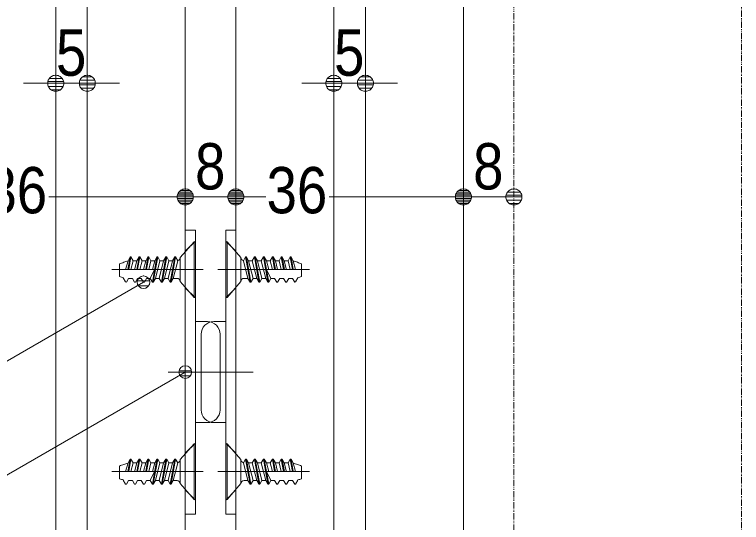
# Model space of a CAD drawing. Units: millimetres, scale not verified. Extents: x -6062 to 6062, y -3045 to 3045.
# Drawn here: x 870 to 1445, y 263 to 665 of the extents above; entities that cross this region are included whole.
import ezdxf
from ezdxf.enums import TextEntityAlignment as Align

# ---------------------------------------------------------------- set-up
doc = ezdxf.new("R2010")
doc.units = ezdxf.units.MM
doc.header["$LTSCALE"] = 20
doc.linetypes.add('DOUBLE_CHAIN1', pattern=[8.8, 5, -1, 0.6, -0.6, 0.6, -1])
for name, color, linetype, lineweight in [('0-0_2寸法-1', 7, 'Continuous', 9), ('0-1_0', 7, 'Continuous', 9), ('0-3_2寸法-3', 7, 'Continuous', 9), ('0-4_3一般', 7, 'Continuous', 9)]:
    doc.layers.add(name, color=color, linetype=linetype, lineweight=lineweight)
doc.styles.add('ＭＳ Ｐゴシック', font='')
doc.styles.get('ＭＳ Ｐゴシック').set_extended_font_data('MS PGothic')

# ---------------------------------------------------------------- blocks, each defined once
blk = doc.blocks.new('グループ-36')
at = {"layer": '0-4_3一般'}
for p, q in [((56483.7, 6494.9), (56503.7, 6494.9)), ((56483.7, 5614.9), (56483.7, 6494.9)), ((56723.7, 6244.9), (56503.7, 6494.9)), ((56503.7, 5614.9), (56503.7, 6494.9)), ((56723.7, 6244.9), (56723.7, 5864.9)), ((56797, 6254.9), (56810.3, 6254.9)), ((56797, 6254.9), (56867.7, 5854.9)), ((56938.3, 6254.9), (56951.7, 6254.9)), ((56938.3, 6254.9), (57009, 5854.9)), ((57079.7, 6254.9), (57093, 6254.9)), ((57079.7, 6254.9), (57150.3, 5854.9)), ((57221, 6254.9), (57186.4, 6194.9)), ((57221, 6254.9), (57256.3, 6054.9)), ((57221, 6254.9), (57234.3, 6254.9)), ((57269.7, 6054.9), (57234.3, 6254.9)), ((57234.3, 6254.9), (57269, 6194.9)), ((57362.3, 6254.9), (57397.7, 6054.9)), ((57411, 6054.9), (57375.7, 6254.9)), ((57539.2, 6054.9), (57503.7, 6254.9)), ((57503.7, 6254.9), (57517, 6254.9)), ((57517, 6254.9), (57552.7, 6054.9)), ((57548.8, 6194.9), (57517, 6254.9)), ((56915.6, 5914.9), (56845, 6194.9)), ((56903.7, 6194.9), (56845, 6194.9)), ((57057, 5914.9), (56986.3, 6194.9)), ((56986.3, 6194.9), (57045, 6194.9)), ((57163, 6054.9), (57127.6, 6194.9)), ((57127.6, 6194.9), (57186.4, 6194.9)), ((57186.4, 6194.9), (57221.7, 6054.9)), ((57304.3, 6054.9), (57269, 6194.9)), ((57269, 6194.9), (57327.7, 6194.9)), ((57446.8, 6050.3), (57410.3, 6194.9)), ((57410.3, 6194.9), (57469, 6194.9)), ((57587.4, 6054.9), (57548.8, 6194.9)), ((57683.7, 5943.3), (57683.7, 6143.3)), ((56463.7, 6054.9), (56415.3, 6054.9)), ((57807.3, 6054.9), (56463.7, 6054.9)), ((57128.3, 6054.9), (57198.3, 5914.9)), ((57221.7, 6054.9), (57683.7, 6054.9)), ((56833, 5914.9), (56773.7, 5914.9)), ((56833, 5914.9), (56867.7, 5854.9)), ((56881, 5854.9), (56915.6, 5914.9)), ((56915.6, 5914.9), (56974.4, 5914.9)), ((56974.4, 5914.9), (57009, 5854.9)), ((57022.3, 5854.9), (57057, 5914.9)), ((57115.7, 5914.9), (57057, 5914.9)), ((57115.7, 5914.9), (57150.3, 5854.9)), ((57163.7, 5854.9), (57198.3, 5914.9)), ((57258.3, 5914.9), (57198.3, 5914.9)), ((57399.6, 5914.9), (57339.6, 5914.9)), ((57398.4, 5914.9), (57433, 5854.9)), ((57446.3, 5854.9), (57481, 5914.9)), ((57540.9, 5914.9), (57481, 5914.9)), ((57540.9, 5914.9), (57574.3, 5857.1)), ((57587.7, 5859), (57624.1, 5922.1)), ((56503.7, 5614.9), (56723.7, 5864.9)), ((56867.7, 5854.9), (56881, 5854.9)), ((57009, 5854.9), (57022.3, 5854.9)), ((57150.3, 5854.9), (57163.7, 5854.9)), ((57574.3, 5857.1), (57587.7, 5859)), ((56483.7, 5614.9), (56503.7, 5614.9))]:
    blk.add_line(p, q, dxfattribs=at)
for points in [[(56797, 6254.9), (56762.4, 6194.9), (56833, 5914.9)], [(56881, 5854.9), (56810.3, 6254.9), (56845, 6194.9)], [(56938.3, 6254.9), (56903.7, 6194.9), (56974.4, 5914.9)], [(57022.3, 5854.9), (56951.7, 6254.9), (56986.3, 6194.9)], [(57079.7, 6254.9), (57045, 6194.9), (57115.7, 5914.9)], [(57163.7, 5854.9), (57093, 6254.9), (57127.6, 6194.9)], [(57362.3, 6254.9), (57327.7, 6194.9), (57363, 6054.9)], [(57362.3, 6254.9), (57375.7, 6254.9), (57410.3, 6194.9)], [(57503.7, 6254.9), (57469, 6194.9), (57505, 6054.9)], [(57257, 5914.9), (57291.7, 5854.9), (57305, 5854.9), (57339.6, 5914.9)], [(57433, 5854.9), (57446.3, 5854.9), (57481, 5914.9)]]:
    blk.add_lwpolyline(points, dxfattribs=at)
for centre, radius, start, end in [((56773.7, 6244.9), 50, 180, 218.85337), ((56773.7, 6244.9), 50, 218.85337, 257.70674), ((57313.7, 5319.2), 903.4, 70.33492, 74.8474), ((57313.7, 5319.2), 903.4, 65.82245, 70.33492), ((56773.7, 5864.9), 50, 135, 180), ((56773.7, 5864.9), 50, 90, 135), ((57535.6, 6314.9), 400, 282.68217, 287.20712), ((57535.6, 6314.9), 400, 287.20712, 291.73206)]:
    blk.add_arc(centre, radius, start, end, dxfattribs=at)
blk = doc.blocks.new('グループ-37')
at = {"layer": '0-4_3一般'}
for p, q in [((55983.7, 6494.9), (55763.7, 6244.9)), ((55983.7, 6494.9), (55983.7, 5614.9)), ((55983.7, 6494.9), (56003.7, 6494.9)), ((56003.7, 6494.9), (56003.7, 5614.9)), ((54934.6, 6054.9), (54970.3, 6254.9)), ((54970.3, 6254.9), (54938.6, 6194.9)), ((54983.7, 6254.9), (54948.1, 6054.9)), ((54970.3, 6254.9), (54983.7, 6254.9)), ((55111.7, 6254.9), (55076.3, 6054.9)), ((55089.7, 6054.9), (55125, 6254.9)), ((55253, 6254.9), (55217.7, 6054.9)), ((55218.4, 6194.9), (55253, 6254.9)), ((55231, 6054.9), (55266.3, 6254.9)), ((55253, 6254.9), (55266.3, 6254.9)), ((55301, 6194.9), (55266.3, 6254.9)), ((55337, 5854.9), (55407.7, 6254.9)), ((55394.3, 6254.9), (55407.7, 6254.9)), ((55478.3, 5854.9), (55549, 6254.9)), ((55535.7, 6254.9), (55549, 6254.9)), ((55619.7, 5854.9), (55690.3, 6254.9)), ((55677, 6254.9), (55690.3, 6254.9)), ((55763.7, 5864.9), (55763.7, 6244.9)), ((54803.7, 6143.3), (54803.7, 5943.3)), ((54938.6, 6194.9), (54899.9, 6054.9)), ((55018.3, 6194.9), (55077, 6194.9)), ((55077, 6194.9), (55040.5, 6050.3)), ((55159.6, 6194.9), (55218.4, 6194.9)), ((55218.4, 6194.9), (55183, 6054.9)), ((55265.6, 6054.9), (55301, 6194.9)), ((55301, 6194.9), (55359.7, 6194.9)), ((55359.7, 6194.9), (55324.4, 6054.9)), ((55501, 6194.9), (55430.4, 5914.9)), ((55442.3, 6194.9), (55501, 6194.9)), ((55642.4, 6194.9), (55571.7, 5914.9)), ((55642.4, 6194.9), (55583.6, 6194.9)), ((56023.7, 6054.9), (54680, 6054.9)), ((54803.7, 6054.9), (55265.6, 6054.9)), ((55289, 5914.9), (55359, 6054.9)), ((56072, 6054.9), (56023.7, 6054.9)), ((54863.2, 5922.1), (54899.7, 5859)), ((54913, 5857.1), (54946.4, 5914.9)), ((55006.4, 5914.9), (54946.4, 5914.9)), ((55006.4, 5914.9), (55041, 5854.9)), ((55054.3, 5854.9), (55089, 5914.9)), ((55147.7, 5914.9), (55087.7, 5914.9)), ((55289, 5914.9), (55229.1, 5914.9)), ((55289, 5914.9), (55323.7, 5854.9)), ((55337, 5854.9), (55371.6, 5914.9)), ((55430.4, 5914.9), (55371.6, 5914.9)), ((55430.4, 5914.9), (55465, 5854.9)), ((55478.3, 5854.9), (55513, 5914.9)), ((55513, 5914.9), (55571.7, 5914.9)), ((55571.7, 5914.9), (55606.3, 5854.9)), ((55619.7, 5854.9), (55654.3, 5914.9)), ((55713.7, 5914.9), (55654.3, 5914.9)), ((54899.7, 5859), (54913, 5857.1)), ((55323.7, 5854.9), (55337, 5854.9)), ((55465, 5854.9), (55478.3, 5854.9)), ((55606.3, 5854.9), (55619.7, 5854.9)), ((55763.7, 5864.9), (55983.7, 5614.9)), ((55983.7, 5614.9), (56003.7, 5614.9))]:
    blk.add_line(p, q, dxfattribs=at)
for points in [[(54982.3, 6054.9), (55018.3, 6194.9), (54983.7, 6254.9)], [(55077, 6194.9), (55111.7, 6254.9), (55125, 6254.9)], [(55124.3, 6054.9), (55159.6, 6194.9), (55125, 6254.9)], [(55359.7, 6194.9), (55394.3, 6254.9), (55323.7, 5854.9)], [(55371.6, 5914.9), (55442.3, 6194.9), (55407.7, 6254.9)], [(55501, 6194.9), (55535.7, 6254.9), (55465, 5854.9)], [(55513, 5914.9), (55583.6, 6194.9), (55549, 6254.9)], [(55642.4, 6194.9), (55677, 6254.9), (55606.3, 5854.9)], [(55654.3, 5914.9), (55725, 6194.9), (55690.3, 6254.9)], [(55006.4, 5914.9), (55041, 5854.9), (55054.3, 5854.9)], [(55147.7, 5914.9), (55182.3, 5854.9), (55195.7, 5854.9), (55230.3, 5914.9)]]:
    blk.add_lwpolyline(points, dxfattribs=at)
for centre, radius, start, end in [((55713.7, 6244.9), 50, 282.29326, 321.14663), ((55713.7, 6244.9), 50, 321.14663, 0), ((55173.7, 5319.2), 903.4, 109.66508, 114.17755), ((55173.7, 5319.2), 903.4, 105.1526, 109.66508), ((54951.8, 6314.9), 400, 248.26794, 252.79288), ((54951.8, 6314.9), 400, 252.79288, 257.31783), ((55713.7, 5864.9), 50, 45, 90), ((55713.7, 5864.9), 50, 0, 45)]:
    blk.add_arc(centre, radius, start, end, dxfattribs=at)
blk = doc.blocks.new('グループ-38')
at = {"layer": '0-4_3一般'}
for p, q in [((56483.7, 8814.9), (56483.7, 9694.9)), ((56483.7, 9694.9), (56503.7, 9694.9)), ((56503.7, 8814.9), (56503.7, 9694.9)), ((56723.7, 9444.9), (56503.7, 9694.9)), ((56723.7, 9444.9), (56723.7, 9064.9)), ((56797, 9454.9), (56762.4, 9394.9)), ((56797, 9454.9), (56810.3, 9454.9)), ((56810.3, 9454.9), (56845, 9394.9)), ((56881, 9054.9), (56810.3, 9454.9)), ((56938.3, 9454.9), (56903.7, 9394.9)), ((56938.3, 9454.9), (56951.7, 9454.9)), ((56951.7, 9454.9), (56986.3, 9394.9)), ((57022.3, 9054.9), (56951.7, 9454.9)), ((57079.7, 9454.9), (57045, 9394.9)), ((57079.7, 9454.9), (57093, 9454.9)), ((57093, 9454.9), (57127.6, 9394.9)), ((57163.7, 9054.9), (57093, 9454.9)), ((57221, 9454.9), (57256.3, 9254.9)), ((57269.7, 9254.9), (57234.3, 9454.9)), ((57362.3, 9454.9), (57327.7, 9394.9)), ((57362.3, 9454.9), (57397.7, 9254.9)), ((57362.3, 9454.9), (57375.7, 9454.9)), ((57375.7, 9454.9), (57410.3, 9394.9)), ((57411, 9254.9), (57375.7, 9454.9)), ((57503.7, 9454.9), (57469, 9394.9)), ((57503.7, 9454.9), (57517, 9454.9)), ((57539.2, 9254.9), (57503.7, 9454.9)), ((57548.8, 9394.9), (57517, 9454.9)), ((57517, 9454.9), (57552.7, 9254.9)), ((56762.4, 9394.9), (56833, 9114.9)), ((56903.7, 9394.9), (56845, 9394.9)), ((56903.7, 9394.9), (56974.4, 9114.9)), ((56986.3, 9394.9), (57045, 9394.9)), ((57045, 9394.9), (57115.7, 9114.9)), ((57127.6, 9394.9), (57186.4, 9394.9)), ((57163, 9254.9), (57127.6, 9394.9)), ((57269, 9394.9), (57327.7, 9394.9)), ((57304.3, 9254.9), (57269, 9394.9)), ((57327.7, 9394.9), (57363, 9254.9)), ((57410.3, 9394.9), (57469, 9394.9)), ((57446.8, 9250.3), (57410.3, 9394.9)), ((57469, 9394.9), (57505, 9254.9)), ((57587.4, 9254.9), (57548.8, 9394.9)), ((57683.7, 9143.3), (57683.7, 9343.3)), ((56463.7, 9254.9), (56415.3, 9254.9)), ((57807.3, 9254.9), (56463.7, 9254.9)), ((57128.3, 9254.9), (57198.3, 9114.9)), ((57221.7, 9254.9), (57683.7, 9254.9)), ((56833, 9114.9), (56773.7, 9114.9)), ((56833, 9114.9), (56867.7, 9054.9)), ((56915.6, 9114.9), (56974.4, 9114.9)), ((56974.4, 9114.9), (57009, 9054.9)), ((57115.7, 9114.9), (57057, 9114.9)), ((57115.7, 9114.9), (57150.3, 9054.9)), ((57163.7, 9054.9), (57198.3, 9114.9)), ((57258.3, 9114.9), (57198.3, 9114.9)), ((57257, 9114.9), (57291.7, 9054.9)), ((57305, 9054.9), (57339.6, 9114.9)), ((57399.6, 9114.9), (57339.6, 9114.9)), ((57398.4, 9114.9), (57433, 9054.9)), ((57446.3, 9054.9), (57481, 9114.9)), ((57540.9, 9114.9), (57481, 9114.9)), ((57540.9, 9114.9), (57574.3, 9057.1)), ((57587.7, 9059), (57624.1, 9122.1)), ((57291.7, 9054.9), (57305, 9054.9)), ((57574.3, 9057.1), (57587.7, 9059))]:
    blk.add_line(p, q, dxfattribs=at)
for points in [[(56797, 9454.9), (56867.7, 9054.9), (56881, 9054.9)], [(56938.3, 9454.9), (57009, 9054.9), (57022.3, 9054.9)], [(57079.7, 9454.9), (57150.3, 9054.9), (57163.7, 9054.9)], [(57221, 9454.9), (57186.4, 9394.9), (57221.7, 9254.9)], [(57221, 9454.9), (57234.3, 9454.9), (57269, 9394.9)], [(56881, 9054.9), (56915.6, 9114.9), (56845, 9394.9)], [(57022.3, 9054.9), (57057, 9114.9), (56986.3, 9394.9)], [(57433, 9054.9), (57446.3, 9054.9), (57481, 9114.9)], [(56483.7, 8814.9), (56503.7, 8814.9), (56723.7, 9064.9)]]:
    blk.add_lwpolyline(points, dxfattribs=at)
for centre, radius, start, end in [((56773.7, 9444.9), 50, 180, 218.85337), ((56773.7, 9444.9), 50, 218.85337, 257.70674), ((57313.7, 8519.2), 903.4, 70.33492, 74.8474), ((57313.7, 8519.2), 903.4, 65.82245, 70.33492), ((56773.7, 9064.9), 50, 135, 180), ((56773.7, 9064.9), 50, 90, 135), ((57535.6, 9514.9), 400, 282.68217, 287.20712), ((57535.6, 9514.9), 400, 287.20712, 291.73206)]:
    blk.add_arc(centre, radius, start, end, dxfattribs=at)
blk = doc.blocks.new('グループ-39')
at = {"layer": '0-4_3一般'}
for p, q in [((55983.7, 9694.9), (55763.7, 9444.9)), ((55983.7, 9694.9), (56003.7, 9694.9)), ((55983.7, 9694.9), (55983.7, 8814.9)), ((56003.7, 9694.9), (56003.7, 8814.9)), ((54934.6, 9254.9), (54970.3, 9454.9)), ((54970.3, 9454.9), (54938.6, 9394.9)), ((54983.7, 9454.9), (54948.1, 9254.9)), ((54970.3, 9454.9), (54983.7, 9454.9)), ((55018.3, 9394.9), (54983.7, 9454.9)), ((55111.7, 9454.9), (55076.3, 9254.9)), ((55077, 9394.9), (55111.7, 9454.9)), ((55089.7, 9254.9), (55125, 9454.9)), ((55111.7, 9454.9), (55125, 9454.9)), ((55159.6, 9394.9), (55125, 9454.9)), ((55253, 9454.9), (55217.7, 9254.9)), ((55231, 9254.9), (55266.3, 9454.9)), ((55394.3, 9454.9), (55323.7, 9054.9)), ((55359.7, 9394.9), (55394.3, 9454.9)), ((55394.3, 9454.9), (55407.7, 9454.9)), ((55442.3, 9394.9), (55407.7, 9454.9)), ((55535.7, 9454.9), (55465, 9054.9)), ((55501, 9394.9), (55535.7, 9454.9)), ((55535.7, 9454.9), (55549, 9454.9)), ((55583.6, 9394.9), (55549, 9454.9)), ((55677, 9454.9), (55606.3, 9054.9)), ((55642.4, 9394.9), (55677, 9454.9)), ((55677, 9454.9), (55690.3, 9454.9)), ((55725, 9394.9), (55690.3, 9454.9)), ((55763.7, 9064.9), (55763.7, 9444.9)), ((54803.7, 9343.3), (54803.7, 9143.3)), ((54938.6, 9394.9), (54899.9, 9254.9)), ((54982.3, 9254.9), (55018.3, 9394.9)), ((55018.3, 9394.9), (55077, 9394.9)), ((55077, 9394.9), (55040.5, 9250.3)), ((55124.3, 9254.9), (55159.6, 9394.9)), ((55159.6, 9394.9), (55218.4, 9394.9)), ((55218.4, 9394.9), (55183, 9254.9)), ((55301, 9394.9), (55359.7, 9394.9)), ((55359.7, 9394.9), (55324.4, 9254.9)), ((55371.6, 9114.9), (55442.3, 9394.9)), ((55442.3, 9394.9), (55501, 9394.9)), ((55513, 9114.9), (55583.6, 9394.9)), ((55642.4, 9394.9), (55583.6, 9394.9)), ((55654.3, 9114.9), (55725, 9394.9)), ((56023.7, 9254.9), (54680, 9254.9)), ((54803.7, 9254.9), (55265.6, 9254.9)), ((55289, 9114.9), (55359, 9254.9)), ((56072, 9254.9), (56023.7, 9254.9)), ((54863.2, 9122.1), (54899.7, 9059)), ((54913, 9057.1), (54946.4, 9114.9)), ((55006.4, 9114.9), (54946.4, 9114.9)), ((55006.4, 9114.9), (55041, 9054.9)), ((55054.3, 9054.9), (55089, 9114.9)), ((55147.7, 9114.9), (55087.7, 9114.9)), ((55147.7, 9114.9), (55182.3, 9054.9)), ((55195.7, 9054.9), (55230.3, 9114.9)), ((55289, 9114.9), (55229.1, 9114.9)), ((55289, 9114.9), (55323.7, 9054.9)), ((55337, 9054.9), (55371.6, 9114.9)), ((55430.4, 9114.9), (55371.6, 9114.9)), ((55478.3, 9054.9), (55513, 9114.9)), ((55513, 9114.9), (55571.7, 9114.9)), ((55619.7, 9054.9), (55654.3, 9114.9)), ((55713.7, 9114.9), (55654.3, 9114.9)), ((54899.7, 9059), (54913, 9057.1)), ((55182.3, 9054.9), (55195.7, 9054.9))]:
    blk.add_line(p, q, dxfattribs=at)
for points in [[(55218.4, 9394.9), (55253, 9454.9), (55266.3, 9454.9)], [(55265.6, 9254.9), (55301, 9394.9), (55266.3, 9454.9)], [(55323.7, 9054.9), (55337, 9054.9), (55407.7, 9454.9)], [(55465, 9054.9), (55478.3, 9054.9), (55549, 9454.9)], [(55606.3, 9054.9), (55619.7, 9054.9), (55690.3, 9454.9)], [(55501, 9394.9), (55430.4, 9114.9), (55465, 9054.9)], [(55642.4, 9394.9), (55571.7, 9114.9), (55606.3, 9054.9)], [(55006.4, 9114.9), (55041, 9054.9), (55054.3, 9054.9)], [(55763.7, 9064.9), (55983.7, 8814.9), (56003.7, 8814.9)]]:
    blk.add_lwpolyline(points, dxfattribs=at)
for centre, radius, start, end in [((55713.7, 9444.9), 50, 321.14663, 0), ((55173.7, 8519.2), 903.4, 109.66508, 114.17755), ((55173.7, 8519.2), 903.4, 105.1526, 109.66508), ((55713.7, 9444.9), 50, 282.29326, 321.14663), ((54951.8, 9514.9), 400, 248.26794, 252.79288), ((54951.8, 9514.9), 400, 252.79288, 257.31783), ((55713.7, 9064.9), 50, 45, 90), ((55713.7, 9064.9), 50, 0, 45)]:
    blk.add_arc(centre, radius, start, end, dxfattribs=at)
blk = doc.blocks.new('グループ-55')
at = {"layer": '0-4_3一般'}
for p, q in [((56643.7, 9881.3), (56483.7, 9881.3)), ((56483.7, 8431.3), (56483.7, 9881.3)), ((56643.7, 9521.3), (56643.7, 9881.3)), ((56483.7, 9704.9), (56643.7, 9544.9)), ((56643.7, 5381.3), (56643.7, 9521.3)), ((56358.8, 9254.9), (56773.8, 9254.9)), ((56643.7, 8964.9), (56483.7, 8804.9)), ((56483.7, 8431.3), (56293.7, 8431.3)), ((56483.7, 8431.3), (56483.7, 6831.3)), ((56093.7, 8231.3), (56093.7, 7031.3)), ((55918.1, 7631.3), (56916.1, 7631.3)), ((56483.7, 6831.3), (56293.7, 6831.3)), ((56483.7, 5381.3), (56483.7, 6831.3)), ((56483.7, 6504.9), (56643.7, 6344.9)), ((56358.8, 6054.9), (56812.8, 6054.9)), ((56643.7, 5764.9), (56483.7, 5604.9)), ((56483.7, 5381.3), (56643.7, 5381.3))]:
    blk.add_line(p, q, dxfattribs=at)
for centre, start, end in [((56293.7, 8231.3), 90, 135), ((56293.7, 8231.3), 135, 180), ((56293.7, 7031.3), 180, 225), ((56293.7, 7031.3), 225, 270)]:
    blk.add_arc(centre, 200, start, end, dxfattribs=at)
blk = doc.blocks.new('グループ-61')
at = {"layer": '0-4_3一般'}
blk.add_line((55843.7, 17304.9), (55843.7, -36700), dxfattribs=at)
blk.add_lwpolyline([(54293.7, -34100), (54293.7, 14504.9), (53793.7, 14504.9), (53793.7, -34100)], close=True, dxfattribs=at)
blk = doc.blocks.new('グループ-72')
at = {"layer": '0-4_3一般'}
for p, q in [((58193.7, 14704.9), (58193.7, -34100)), ((58693.7, -34100), (58693.7, 14704.9))]:
    blk.add_line(p, q, dxfattribs=at)
blk.add_lwpolyline([(60243.7, 17304.9), (60243.7, -36700), (56643.7, -36700), (56643.7, 17304.9)], close=True, dxfattribs=at)
blk = doc.blocks.new('グループ-82')
at = {"layer": '0-4_3一般'}
for p, q in [((55843.7, 9881.3), (55843.7, 9521.3)), ((56003.7, 9881.3), (55843.7, 9881.3)), ((56003.7, 9881.3), (56003.7, 8431.3)), ((55843.7, 9544.9), (56003.7, 9704.9)), ((55843.7, 9521.3), (55843.7, 5381.3)), ((55713.5, 9254.9), (56128.5, 9254.9)), ((56003.7, 8804.9), (55843.7, 8964.9)), ((56193.7, 8431.3), (56003.7, 8431.3)), ((56003.7, 6831.3), (56003.7, 8431.3)), ((56393.7, 7031.3), (56393.7, 8231.3)), ((55571.2, 7631.3), (56569.2, 7631.3)), ((56193.7, 6831.3), (56003.7, 6831.3)), ((56003.7, 6831.3), (56003.7, 5381.3)), ((55843.7, 6344.9), (56003.7, 6504.9)), ((55674.5, 6054.9), (56128.5, 6054.9)), ((56003.7, 5604.9), (55843.7, 5764.9)), ((55843.7, 5381.3), (56003.7, 5381.3))]:
    blk.add_line(p, q, dxfattribs=at)
for centre, start, end in [((56193.7, 8231.3), 45, 90), ((56193.7, 8231.3), 0, 45), ((56193.7, 7031.3), 315, 0), ((56193.7, 7031.3), 270, 315)]:
    blk.add_arc(centre, 200, start, end, dxfattribs=at)
blk = doc.blocks.new('グループ-83')
at = {"layer": '0-4_3一般'}
for name in ['グループ-61', 'グループ-72', 'グループ-82', 'グループ-55', 'グループ-39', 'グループ-38', 'グループ-37', 'グループ-36']:
    blk.add_blockref(name, (0, 0), dxfattribs=at)
blk = doc.blocks.new('グループ-85')
at = {"layer": '0-4_3一般', "linetype": 'DOUBLE_CHAIN1'}
blk.add_line((61043.7, -38000), (61043.7, 21804.9), dxfattribs=at)
blk.add_lwpolyline([(64643.7, 21804.9), (64643.7, -38000), (61043.7, -38000)], dxfattribs=at)
blk = doc.blocks.new('グループ-86')
at = {"layer": '0-4_3一般'}
for name in ['グループ-83', 'グループ-85']:
    blk.add_blockref(name, (0, 0), dxfattribs=at)
blk = doc.blocks.new('_Dot')
at = {"layer": '0-1_0'}
for p, q in [((-10, 0), (-20, 0)), ((9.78, 2), (-9.78, 2)), ((7.99, 6), (-7.99, 6)), ((9.16, -3.98), (-9.16, -3.98)), ((6, -7.98), (-6, -7.98))]:
    blk.add_line(p, q, dxfattribs=at)
for points in [[(10, 0), (9.92, 1.25), (9.69, 2.49), (9.3, 3.68), (8.76, 4.82), (8.09, 5.88), (7.29, 6.85), (6.37, 7.71), (5.36, 8.44), (4.26, 9.05), (3.09, 9.51), (1.87, 9.82), (0.63, 9.98), (-0.63, 9.98), (-1.87, 9.82), (-3.09, 9.51), (-4.26, 9.05), (-5.36, 8.44), (-6.37, 7.71), (-7.29, 6.85), (-8.09, 5.88), (-8.76, 4.82), (-9.3, 3.68), (-9.69, 2.49), (-9.92, 1.25), (-10, 0), (0, 0)], [(-10, 0), (-9.92, -1.25), (-9.69, -2.49), (-9.3, -3.68), (-8.76, -4.82), (-8.09, -5.88), (-7.29, -6.85), (-6.37, -7.71), (-5.36, -8.44), (-4.26, -9.05), (-3.09, -9.51), (-1.87, -9.82), (-0.63, -9.98), (0.63, -9.98), (1.87, -9.82), (3.09, -9.51), (4.26, -9.05), (5.36, -8.44), (6.37, -7.71), (7.29, -6.85), (8.09, -5.88), (8.76, -4.82), (9.3, -3.68), (9.69, -2.49), (9.92, -1.25), (10, 0), (0, 0)]]:
    blk.add_lwpolyline(points, close=True, dxfattribs=at)

msp = doc.modelspace()

# ---------------------------------------------------------------- linework, layer by layer
at = {"layer": '0-0_2寸法-1'}
for p, q in [((902.18, 630.25), (902.38, 630.25)), ((927.18, 630.25), (927.38, 630.25)), ((1122.18, 630.25), (1122.38, 630.25)), ((1147.18, 630.25), (1147.38, 630.25)), ((889.47, 610.25), (876.76, 610.25)), ((927.18, 610.25), (902.18, 610.25)), ((939.9, 610.25), (952.61, 610.25)), ((1109.47, 610.25), (1096.76, 610.25)), ((1147.18, 610.25), (1122.18, 610.25)), ((1159.9, 610.25), (1172.61, 610.25)), ((1004.68, 524.06), (1004.68, 540.25)), ((1004.68, 540.25), (1004.88, 540.25)), ((1044.68, 540.25), (1044.88, 540.25)), ((1044.68, 540.25), (1044.88, 540.25)), ((1224.68, 540.25), (1224.88, 540.25)), ((1224.68, 540.25), (1224.88, 540.25)), ((1264.68, 540.25), (1264.88, 540.25)), ((991.97, 520.25), (896.83, 520.25)), ((1017.4, 520.25), (1031.97, 520.25)), ((1057.4, 520.25), (1068.53, 520.25)), ((1211.97, 520.25), (1118.47, 520.25)), ((1237.4, 520.25), (1251.97, 520.25))]:
    msp.add_line(p, q, dxfattribs=at)
at = {"layer": '0-3_2寸法-3'}
for p, q in [((971.81, 457.74), (971.43, 457.74)), ((971.81, 457.74), (971.43, 457.74)), ((976.51, 453.74), (966.72, 453.74)), ((975.61, 449.74), (967.62, 449.74)), ((1004.86, 386.56), (1004.51, 386.56)), ((1004.86, 386.56), (1004.51, 386.56)), ((1009.58, 382.56), (999.79, 382.56)), ((1008.68, 378.56), (1000.69, 378.56))]:
    msp.add_line(p, q, dxfattribs=at)
for points in [[(971.62, 452.75), (656.68, 270.53), (370.38, 270.53)], [(1004.68, 381.56), (656.68, 180.65), (310.38, 180.65)]]:
    msp.add_lwpolyline(points, dxfattribs=at)
for centre in [(971.62, 452.75), (971.62, 452.75), (1004.68, 381.56), (1004.68, 381.56)]:
    msp.add_circle(centre, 5.01, dxfattribs=at)

# ---------------------------------------------------------------- block references
at = {"layer": '0-0_2寸法-1', "xscale": 0.6356201, "yscale": 0.6356201}
for p in [(902.18, 610.25), (1122.18, 610.25), (1004.68, 520.25), (1044.68, 520.25), (1224.68, 520.25), (1264.68, 520.25)]:
    msp.add_blockref('_Dot', p, dxfattribs=at)
at = {"layer": '0-0_2寸法-1', "xscale": 0.6356201, "yscale": 0.6356201, "rotation": 180}
for p in [(927.18, 610.25), (1147.18, 610.25), (1004.68, 520.25), (1044.68, 520.25), (1224.68, 520.25)]:
    msp.add_blockref('_Dot', p, dxfattribs=at)
at = {"layer": '0-4_3一般', "xscale": 0.05, "yscale": 0.05}
msp.add_blockref('グループ-86', (-1787.5, 0), dxfattribs=at)

# ---------------------------------------------------------------- texts
at = {"layer": '0-0_2寸法-1', "style": 'ＭＳ Ｐゴシック', "width": 0.9}
for s, p in [('5', (902.39, 605.19)), ('5', (1122.39, 605.19)), ('8', (1012.39, 515.19)), ('8', (1232.39, 515.19)), ('36', (847.37, 496.28)), ('36', (1069.01, 496.28))]:
    msp.add_text(s, height=36.66, dxfattribs=at).set_placement(p, align=Align.BOTTOM_LEFT)

doc.saveas('drawing.dxf')
